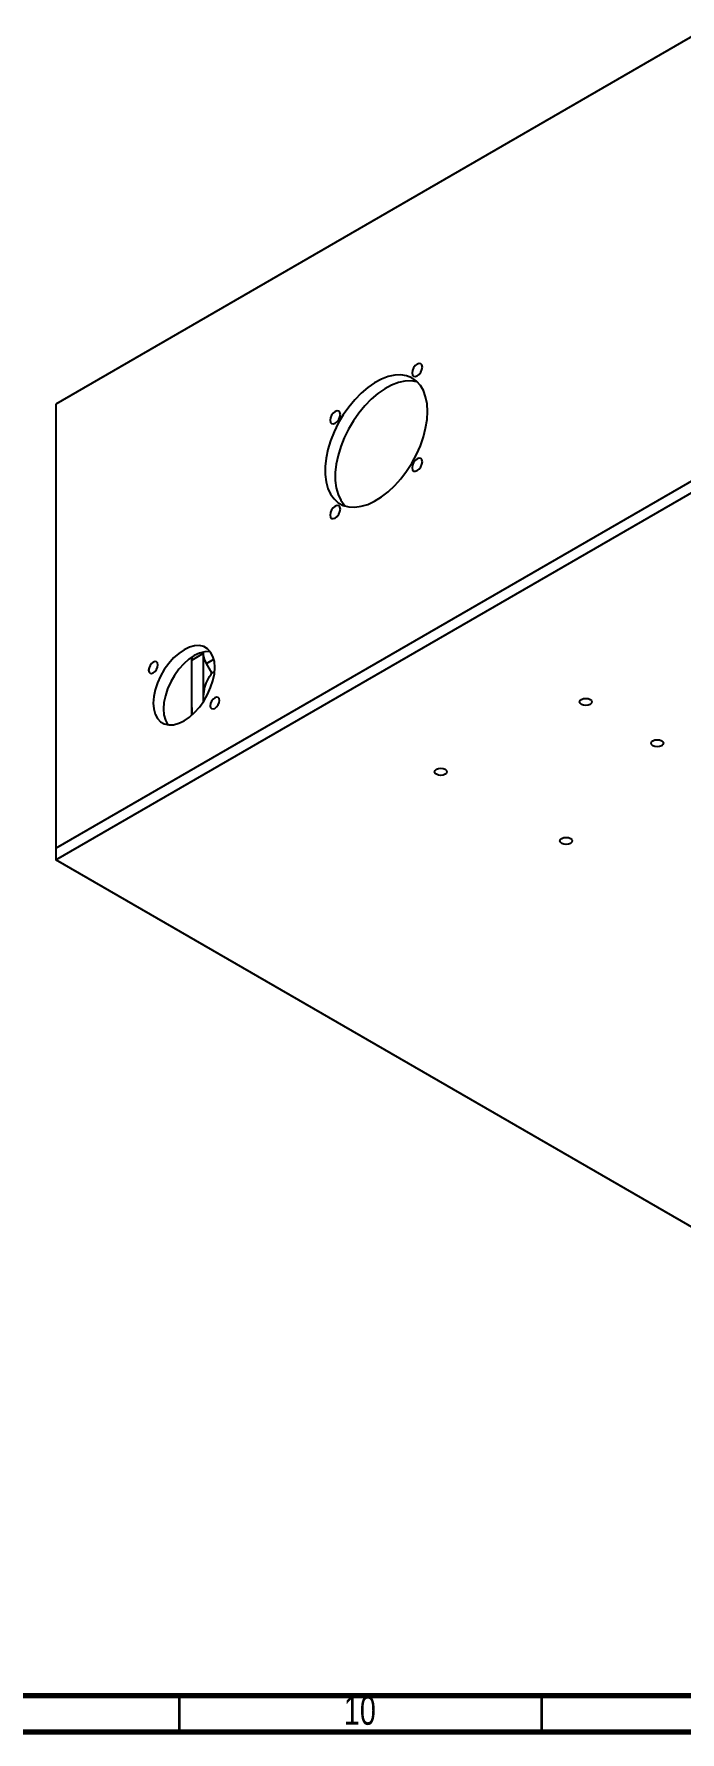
# Model space of a CAD drawing. Header units: millimetres. Extents: x 1 to 1184, y 0 to 836.
# Drawn here: x 679.5 to 768.6, y 5 to 239.2 of the extents above; entities that cross this region are included whole.
import ezdxf

# ---------------------------------------------------------------- set-up
doc = ezdxf.new("R2010")
doc.units = ezdxf.units.MM
doc.styles.add('SLDTEXTSTYLE0', font='TXT', dxfattribs={"width": 0.75})

msp = doc.modelspace()

# ---------------------------------------------------------------- linework, layer by layer
at = {"color": 7, "linetype": 'Continuous', "lineweight": 25}
for p, q in [((770.88, 239.16), (682.49, 188.13)), ((682.49, 188.13), (682.49, 126.89)), ((682.49, 126.89), (770.88, 177.92)), ((682.49, 125.26), (770.88, 176.28)), ((701.23, 152.82), (702.85, 153.75)), ((701.23, 152.82), (701.31, 153.21)), ((701.23, 145.21), (701.23, 152.82)), ((702.85, 147.22), (702.85, 153.75)), ((704.02, 151.05), (703.26, 152.35)), ((704.02, 151.05), (704.39, 151.26)), ((702.85, 147.09), (702.85, 147.22)), ((682.49, 126.89), (682.49, 125.26)), ((770.88, 74.23), (682.49, 125.26))]:
    msp.add_line(p, q, dxfattribs=at)
at = {"color": 8, "linetype": 'Continuous', "lineweight": 25}
msp.add_line((703.26, 152.35), (704.28, 152.93), dxfattribs=at)
at = {"color": 7, "linetype": 'Continuous', "lineweight": 70}
for p, q in [((1179, 10), (20, 10)), ((1184, 5), (15, 5))]:
    msp.add_line(p, q, dxfattribs=at)
at = {"color": 7, "linetype": 'Continuous', "lineweight": 35}
for p, q in [((699.5, 10), (699.5, 5)), ((749.5, 10), (749.5, 5))]:
    msp.add_line(p, q, dxfattribs=at)
at = {"color": 7, "linetype": 'Continuous', "lineweight": 25, "flags": 128}
for points in [[(733.76, 187.11), (733.69, 188.16), (733.5, 189.12), (733.19, 189.97), (732.77, 190.7), (732.23, 191.29), (731.6, 191.73), (730.88, 192.02), (730.08, 192.15), (729.23, 192.11), (728.32, 191.91), (727.39, 191.56), (726.45, 191.05), (725.51, 190.4), (724.59, 189.61), (723.71, 188.71), (722.88, 187.71), (722.12, 186.63), (721.44, 185.47), (720.86, 184.28), (720.37, 183.06), (720.01, 181.85), (719.76, 180.65), (719.63, 179.5), (719.63, 178.41), (719.76, 177.4), (720.01, 176.49), (720.37, 175.7), (720.86, 175.04), (721.44, 174.52), (722.12, 174.15), (722.88, 173.95), (723.71, 173.9), (724.59, 174.02), (725.51, 174.29), (726.45, 174.73), (727.39, 175.31), (728.32, 176.03), (729.23, 176.87), (730.08, 177.83), (730.88, 178.87), (731.6, 179.99), (732.23, 181.17), (732.77, 182.38), (733.19, 183.6), (733.5, 184.8), (733.69, 185.98), (733.76, 187.11)], [(733.05, 193.23), (732.99, 193.51), (732.84, 193.69), (732.61, 193.73), (732.34, 193.64), (732.07, 193.42), (731.84, 193.11), (731.69, 192.76), (731.63, 192.41), (731.69, 192.13), (731.84, 191.96), (732.07, 191.91), (732.34, 192.01), (732.61, 192.22), (732.84, 192.53), (732.99, 192.89), (733.05, 193.23)], [(732.34, 191.19), (732.29, 191.2), (731.5, 191.33), (730.64, 191.3), (729.74, 191.1), (728.81, 190.74), (727.86, 190.23), (726.92, 189.58), (726, 188.8), (725.12, 187.9), (724.29, 186.89), (723.53, 185.81), (722.85, 184.66), (722.27, 183.46), (721.79, 182.25), (721.42, 181.03), (721.17, 179.83), (721.04, 178.68), (721.04, 177.59), (721.17, 176.58), (721.42, 175.67), (721.79, 174.88), (722.27, 174.22), (722.44, 174.04)], [(721.74, 186.7), (721.68, 186.98), (721.53, 187.16), (721.3, 187.2), (721.03, 187.11), (720.76, 186.89), (720.53, 186.58), (720.37, 186.23), (720.32, 185.88), (720.37, 185.6), (720.53, 185.43), (720.76, 185.38), (721.03, 185.48), (721.3, 185.69), (721.53, 186), (721.68, 186.36), (721.74, 186.7)], [(733.05, 180.17), (732.99, 180.45), (732.84, 180.62), (732.61, 180.67), (732.34, 180.57), (732.07, 180.36), (731.84, 180.05), (731.69, 179.69), (731.63, 179.35), (731.69, 179.07), (731.84, 178.89), (732.07, 178.85), (732.34, 178.94), (732.61, 179.16), (732.84, 179.47), (732.99, 179.82), (733.05, 180.17)], [(721.74, 173.64), (721.68, 173.92), (721.53, 174.09), (721.3, 174.14), (721.03, 174.04), (720.76, 173.83), (720.53, 173.52), (720.37, 173.16), (720.32, 172.82), (720.37, 172.54), (720.53, 172.36), (720.76, 172.32), (721.03, 172.41), (721.3, 172.63), (721.53, 172.94), (721.68, 173.29), (721.74, 173.64)], [(704.41, 151.79), (704.35, 152.61), (704.16, 153.32), (703.84, 153.92), (703.42, 154.37), (702.9, 154.67), (702.29, 154.81), (701.62, 154.79), (700.91, 154.6), (700.17, 154.24), (699.43, 153.74), (698.72, 153.11), (698.05, 152.36), (697.44, 151.52), (696.92, 150.62), (696.49, 149.67), (696.18, 148.72), (695.99, 147.78), (695.93, 146.9), (695.99, 146.08), (696.18, 145.37), (696.49, 144.77), (696.92, 144.32), (697.44, 144.02), (698.05, 143.88), (698.72, 143.9), (699.43, 144.1), (700.17, 144.45), (700.91, 144.95), (701.62, 145.58), (702.29, 146.33), (702.9, 147.17), (703.42, 148.07), (703.84, 149.02), (704.16, 149.97), (704.35, 150.91), (704.41, 151.79)], [(696.56, 152.16), (696.51, 152.42), (696.38, 152.57), (696.17, 152.61), (695.93, 152.53), (695.68, 152.33), (695.48, 152.06), (695.34, 151.74), (695.29, 151.43), (695.34, 151.17), (695.48, 151.02), (695.68, 150.98), (695.93, 151.06), (696.17, 151.26), (696.38, 151.54), (696.51, 151.85), (696.56, 152.16)], [(703.79, 153.99), (703.7, 154), (703.03, 153.97), (702.32, 153.78), (701.58, 153.43), (700.85, 152.93), (700.13, 152.29), (699.46, 151.55), (698.86, 150.71), (698.33, 149.8), (697.91, 148.86), (697.6, 147.9), (697.4, 146.97), (697.34, 146.08), (697.4, 145.27), (697.6, 144.55), (697.91, 143.96), (697.96, 143.89)], [(705.05, 147.26), (705, 147.52), (704.86, 147.67), (704.65, 147.71), (704.41, 147.63), (704.17, 147.43), (703.96, 147.16), (703.82, 146.84), (703.77, 146.53), (703.82, 146.27), (703.96, 146.12), (704.17, 146.08), (704.41, 146.16), (704.65, 146.36), (704.86, 146.64), (705, 146.95), (705.05, 147.26)], [(754.99, 147.39), (755.27, 147.5), (755.59, 147.54), (755.92, 147.5), (756.2, 147.39), (756.38, 147.23), (756.44, 147.05), (756.38, 146.86), (756.2, 146.7), (755.92, 146.59), (755.59, 146.56), (755.27, 146.59), (754.99, 146.7), (754.81, 146.86), (754.74, 147.05), (754.81, 147.23), (754.99, 147.39)], [(701.23, 146.29), (701.24, 145.73), (701.28, 145.26)], [(764.86, 141.7), (765.13, 141.81), (765.46, 141.84), (765.78, 141.81), (766.06, 141.7), (766.24, 141.54), (766.31, 141.35), (766.24, 141.16), (766.06, 141.01), (765.78, 140.9), (765.46, 140.86), (765.13, 140.9), (764.86, 141.01), (764.67, 141.16), (764.61, 141.35), (764.67, 141.54), (764.86, 141.7)], [(734.98, 137.76), (735.26, 137.87), (735.58, 137.9), (735.91, 137.87), (736.18, 137.76), (736.37, 137.6), (736.43, 137.41), (736.37, 137.23), (736.18, 137.07), (735.91, 136.96), (735.58, 136.92), (735.26, 136.96), (734.98, 137.07), (734.8, 137.23), (734.73, 137.41), (734.8, 137.6), (734.98, 137.76)], [(752.27, 128.23), (752.55, 128.34), (752.87, 128.37), (753.2, 128.34), (753.47, 128.23), (753.66, 128.07), (753.72, 127.88), (753.66, 127.69), (753.47, 127.53), (753.2, 127.43), (752.87, 127.39), (752.55, 127.43), (752.27, 127.53), (752.09, 127.69), (752.02, 127.88), (752.09, 128.07), (752.27, 128.23)]]:
    msp.add_lwpolyline(points, dxfattribs=at)
at = {"color": 7, "linetype": 'Continuous', "lineweight": 25}
for points, knots in [([(703.26, 152.35), (703.13, 152.62), (702.89, 153.1), (702.86, 153.55), (702.85, 153.75)], [0, 0, 0, 0, 0.56, 1, 1, 1, 1]), ([(702.85, 147.22), (702.86, 147.65), (702.9, 148.52), (703.24, 149.88), (703.72, 150.61), (704.02, 151.05)], [0, 0, 0, 0, 0.278935, 0.560826, 1, 1, 1, 1])]:
    msp.add_open_spline(points, degree=3, knots=knots, dxfattribs=at)

# ---------------------------------------------------------------- texts
at = {"color": 7, "linetype": 'Continuous', "lineweight": 0, "insert": (724.42, 9.97), "char_height": 3.969, "attachment_point": 2, "style": 'SLDTEXTSTYLE0'}
msp.add_mtext('10', dxfattribs=at)

doc.saveas('drawing.dxf')
